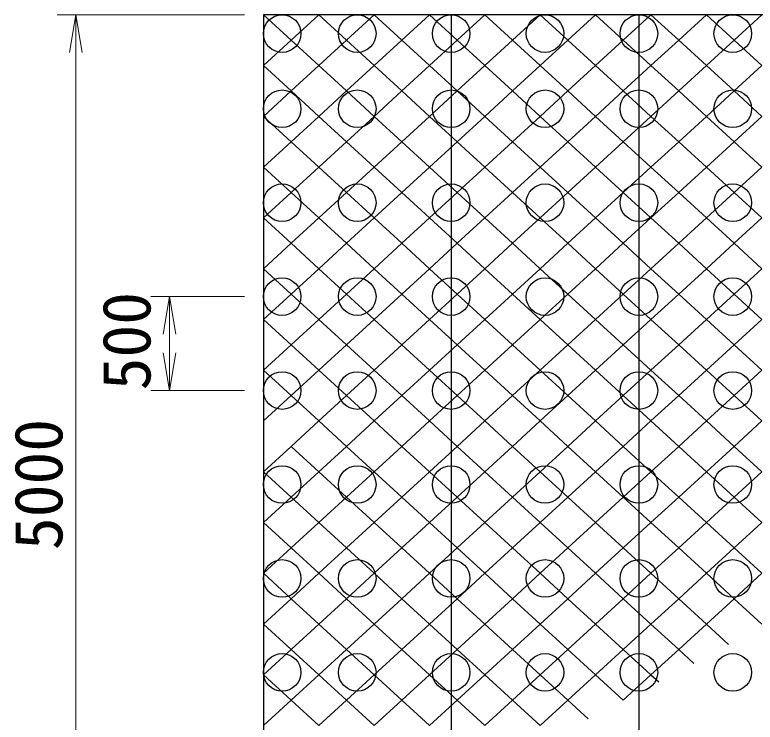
# Model space of a CAD drawing. Units: millimetres, scale not verified. Extents: x 690 to 40690, y 684 to 28809.
# Drawn here: x 25169 to 29113, y 15582 to 19347 of the extents above; entities that cross this region are included whole.
import ezdxf
from ezdxf.enums import TextEntityAlignment as Align

# ---------------------------------------------------------------- set-up
doc = ezdxf.new("R2010")
doc.units = ezdxf.units.MM
doc.header["$LTSCALE"] = 100
doc.layers.add('C-STR', color=7, linetype='Continuous', lineweight=25)
doc.layers.add('C-STR-DIM', color=1, linetype='Continuous', lineweight=13)
doc.styles.add('ＭＳ ゴシック', font='')
doc.styles.get('ＭＳ ゴシック').set_extended_font_data('MS Gothic')

msp = doc.modelspace()

# ---------------------------------------------------------------- linework, layer by layer
at = {"layer": 'C-STR'}
for p, q in [((36493.3, 19346.8), (26493.3, 19346.8)), ((26493.3, 19346.8), (26493.3, 9346.8)), ((27493.3, 19346.8), (27493.3, 9346.8)), ((28493.3, 19346.8), (28493.3, 9346.8))]:
    msp.add_line(p, q, dxfattribs=at)
at = {"layer": 'C-STR', "color": 1}
for p, q in [((26493.3, 19346.8), (26640.8, 19211.7)), ((26640.8, 19211.7), (26788.2, 19346.8)), ((26788.2, 19346.8), (26935.7, 19211.7)), ((26935.7, 19211.7), (27083.2, 19346.8)), ((27083.2, 19346.8), (27230.6, 19211.7)), ((27230.6, 19211.7), (27378.1, 19346.8)), ((27378.1, 19346.8), (27525.5, 19211.7)), ((27525.5, 19211.7), (27673, 19346.8)), ((27673, 19346.8), (27820.4, 19211.7)), ((27820.4, 19211.7), (27967.9, 19346.8)), ((27967.9, 19346.8), (28115.3, 19211.7)), ((28115.3, 19211.7), (28262.8, 19346.8)), ((28262.8, 19346.8), (28410.3, 19211.7)), ((28410.3, 19211.7), (28557.7, 19346.8)), ((28557.7, 19346.8), (28705.2, 19211.7)), ((28705.2, 19211.7), (28852.6, 19346.8)), ((28852.6, 19346.8), (29000.1, 19211.7)), ((29000.1, 19211.7), (29147.5, 19346.8)), ((26493.3, 19076.6), (26640.8, 19211.7)), ((26640.8, 19211.7), (26788.2, 19076.6)), ((26788.2, 19076.6), (26935.7, 19211.7)), ((26935.7, 19211.7), (27083.2, 19076.6)), ((27083.2, 19076.6), (27230.6, 19211.7)), ((27230.6, 19211.7), (27378.1, 19076.6)), ((27378.1, 19076.6), (27525.5, 19211.7)), ((27525.5, 19211.7), (27673, 19076.6)), ((27673, 19076.6), (27820.4, 19211.7)), ((27820.4, 19211.7), (27967.9, 19076.6)), ((27967.9, 19076.6), (28115.3, 19211.7)), ((28115.3, 19211.7), (28262.8, 19076.6)), ((28262.8, 19076.6), (28410.3, 19211.7)), ((28410.3, 19211.7), (28557.7, 19076.6)), ((28557.7, 19076.6), (28705.2, 19211.7)), ((28705.2, 19211.7), (28852.6, 19076.6)), ((28852.6, 19076.6), (29000.1, 19211.7)), ((29000.1, 19211.7), (29147.5, 19076.6)), ((26493.3, 19076.6), (26640.8, 18941.4)), ((26640.8, 18941.4), (26788.2, 19076.6)), ((26788.2, 19076.6), (26935.7, 18941.4)), ((26935.7, 18941.4), (27083.2, 19076.6)), ((27083.2, 19076.6), (27230.6, 18941.4)), ((27230.6, 18941.4), (27378.1, 19076.6)), ((27378.1, 19076.6), (27525.5, 18941.4)), ((27525.5, 18941.4), (27673, 19076.6)), ((27673, 19076.6), (27820.4, 18941.4)), ((27820.4, 18941.4), (27967.9, 19076.6)), ((27967.9, 19076.6), (28115.3, 18941.4)), ((28115.3, 18941.4), (28262.8, 19076.6)), ((28262.8, 19076.6), (28410.3, 18941.4)), ((28410.3, 18941.4), (28557.7, 19076.6)), ((28557.7, 19076.6), (28705.2, 18941.4)), ((28705.2, 18941.4), (28852.6, 19076.6)), ((28852.6, 19076.6), (29000.1, 18941.4)), ((29000.1, 18941.4), (29147.5, 19076.6)), ((26493.3, 18806.3), (26640.8, 18941.4)), ((26640.8, 18941.4), (26788.2, 18806.3)), ((26788.2, 18806.3), (26935.7, 18941.4)), ((26935.7, 18941.4), (27083.2, 18806.3)), ((27083.2, 18806.3), (27230.6, 18941.4)), ((27230.6, 18941.4), (27378.1, 18806.3)), ((27378.1, 18806.3), (27525.5, 18941.4)), ((27525.5, 18941.4), (27673, 18806.3)), ((27673, 18806.3), (27820.4, 18941.4)), ((27820.4, 18941.4), (27967.9, 18806.3)), ((27967.9, 18806.3), (28115.3, 18941.4)), ((28115.3, 18941.4), (28262.8, 18806.3)), ((28262.8, 18806.3), (28410.3, 18941.4)), ((28410.3, 18941.4), (28557.7, 18806.3)), ((28557.7, 18806.3), (28705.2, 18941.4)), ((28705.2, 18941.4), (28852.6, 18806.3)), ((28852.6, 18806.3), (29000.1, 18941.4)), ((29000.1, 18941.4), (29147.5, 18806.3)), ((26493.3, 18806.3), (26640.8, 18671.2)), ((26640.8, 18671.2), (26788.2, 18806.3)), ((26788.2, 18806.3), (26935.7, 18671.2)), ((26935.7, 18671.2), (27083.2, 18806.3)), ((27083.2, 18806.3), (27230.6, 18671.2)), ((27230.6, 18671.2), (27378.1, 18806.3)), ((27378.1, 18806.3), (27525.5, 18671.2)), ((27525.5, 18671.2), (27673, 18806.3)), ((27673, 18806.3), (27820.4, 18671.2)), ((27820.4, 18671.2), (27967.9, 18806.3)), ((27967.9, 18806.3), (28115.3, 18671.2)), ((28115.3, 18671.2), (28262.8, 18806.3)), ((28262.8, 18806.3), (28410.3, 18671.2)), ((28410.3, 18671.2), (28557.7, 18806.3)), ((28557.7, 18806.3), (28705.2, 18671.2)), ((28705.2, 18671.2), (28852.6, 18806.3)), ((28852.6, 18806.3), (29000.1, 18671.2)), ((29000.1, 18671.2), (29147.5, 18806.3)), ((26493.3, 18536.1), (26640.8, 18671.2)), ((26640.8, 18671.2), (26788.2, 18536.1)), ((26788.2, 18536.1), (26935.7, 18671.2)), ((26935.7, 18671.2), (27083.2, 18536.1)), ((27083.2, 18536.1), (27230.6, 18671.2)), ((27230.6, 18671.2), (27378.1, 18536.1)), ((27378.1, 18536.1), (27525.5, 18671.2)), ((27525.5, 18671.2), (27673, 18536.1)), ((27673, 18536.1), (27820.4, 18671.2)), ((27820.4, 18671.2), (27967.9, 18536.1)), ((27967.9, 18536.1), (28115.3, 18671.2)), ((28115.3, 18671.2), (28262.8, 18536.1)), ((28262.8, 18536.1), (28410.3, 18671.2)), ((28410.3, 18671.2), (28557.7, 18536.1)), ((28557.7, 18536.1), (28705.2, 18671.2)), ((28705.2, 18671.2), (28852.6, 18536.1)), ((28852.6, 18536.1), (29000.1, 18671.2)), ((29000.1, 18671.2), (29147.5, 18536.1)), ((26493.3, 18536.1), (26640.8, 18401)), ((26640.8, 18401), (26788.2, 18536.1)), ((26788.2, 18536.1), (26935.7, 18401)), ((26935.7, 18401), (27083.2, 18536.1)), ((27083.2, 18536.1), (27230.6, 18401)), ((27230.6, 18401), (27378.1, 18536.1)), ((27378.1, 18536.1), (27525.5, 18401)), ((27525.5, 18401), (27673, 18536.1)), ((27673, 18536.1), (27820.4, 18401)), ((27820.4, 18401), (27967.9, 18536.1)), ((27967.9, 18536.1), (28115.3, 18401)), ((28115.3, 18401), (28262.8, 18536.1)), ((28262.8, 18536.1), (28410.3, 18401)), ((28410.3, 18401), (28557.7, 18536.1)), ((28557.7, 18536.1), (28705.2, 18401)), ((28705.2, 18401), (28852.6, 18536.1)), ((28852.6, 18536.1), (29000.1, 18401)), ((29000.1, 18401), (29147.5, 18536.1)), ((26493.3, 18265.9), (26640.8, 18401)), ((26640.8, 18401), (26788.2, 18265.9)), ((26788.2, 18265.9), (26935.7, 18401)), ((26935.7, 18401), (27083.2, 18265.9)), ((27083.2, 18265.9), (27230.6, 18401)), ((27230.6, 18401), (27378.1, 18265.9)), ((27378.1, 18265.9), (27525.5, 18401)), ((27525.5, 18401), (27673, 18265.9)), ((27673, 18265.9), (27820.4, 18401)), ((27820.4, 18401), (27967.9, 18265.9)), ((27967.9, 18265.9), (28115.3, 18401)), ((28115.3, 18401), (28262.8, 18265.9)), ((28262.8, 18265.9), (28410.3, 18401)), ((28410.3, 18401), (28557.7, 18265.9)), ((28557.7, 18265.9), (28705.2, 18401)), ((28705.2, 18401), (28852.6, 18265.9)), ((28852.6, 18265.9), (29000.1, 18401)), ((29000.1, 18401), (29147.5, 18265.9)), ((26493.3, 18265.9), (26640.8, 18130.7)), ((26640.8, 18130.7), (26788.2, 18265.9)), ((26788.2, 18265.9), (26935.7, 18130.7)), ((26935.7, 18130.7), (27083.2, 18265.9)), ((27083.2, 18265.9), (27230.6, 18130.7)), ((27230.6, 18130.7), (27378.1, 18265.9)), ((27378.1, 18265.9), (27525.5, 18130.7)), ((27525.5, 18130.7), (27673, 18265.9)), ((27673, 18265.9), (27820.4, 18130.7)), ((27820.4, 18130.7), (27967.9, 18265.9)), ((27967.9, 18265.9), (28115.3, 18130.7)), ((28115.3, 18130.7), (28262.8, 18265.9)), ((28262.8, 18265.9), (28410.3, 18130.7)), ((28410.3, 18130.7), (28557.7, 18265.9)), ((28557.7, 18265.9), (28705.2, 18130.7)), ((28705.2, 18130.7), (28852.6, 18265.9)), ((28852.6, 18265.9), (29000.1, 18130.7)), ((29000.1, 18130.7), (29147.5, 18265.9)), ((26493.3, 17995.6), (26640.8, 18130.7)), ((26640.8, 18130.7), (26788.2, 17995.6)), ((26788.2, 17995.6), (26935.7, 18130.7)), ((26935.7, 18130.7), (27083.2, 17995.6)), ((27083.2, 17995.6), (27230.6, 18130.7)), ((27230.6, 18130.7), (27378.1, 17995.6)), ((27378.1, 17995.6), (27525.5, 18130.7)), ((27525.5, 18130.7), (27673, 17995.6)), ((27673, 17995.6), (27820.4, 18130.7)), ((27820.4, 18130.7), (27967.9, 17995.6)), ((27967.9, 17995.6), (28115.3, 18130.7)), ((28115.3, 18130.7), (28262.8, 17995.6)), ((28262.8, 17995.6), (28410.3, 18130.7)), ((28410.3, 18130.7), (28557.7, 17995.6)), ((28557.7, 17995.6), (28705.2, 18130.7)), ((28705.2, 18130.7), (28852.6, 17995.6)), ((28852.6, 17995.6), (29000.1, 18130.7)), ((29000.1, 18130.7), (29147.5, 17995.6)), ((26493.3, 17995.6), (26640.8, 17860.5)), ((26640.8, 17860.5), (26788.2, 17995.6)), ((26788.2, 17995.6), (26935.7, 17860.5)), ((26935.7, 17860.5), (27083.2, 17995.6)), ((27083.2, 17995.6), (27230.6, 17860.5)), ((27230.6, 17860.5), (27378.1, 17995.6)), ((27378.1, 17995.6), (27525.5, 17860.5)), ((27525.5, 17860.5), (27673, 17995.6)), ((27673, 17995.6), (27820.4, 17860.5)), ((27820.4, 17860.5), (27967.9, 17995.6)), ((27967.9, 17995.6), (28115.3, 17860.5)), ((28115.3, 17860.5), (28262.8, 17995.6)), ((28262.8, 17995.6), (28410.3, 17860.5)), ((28410.3, 17860.5), (28557.7, 17995.6)), ((28557.7, 17995.6), (28705.2, 17860.5)), ((28705.2, 17860.5), (28852.6, 17995.6)), ((28852.6, 17995.6), (29000.1, 17860.5)), ((29000.1, 17860.5), (29147.5, 17995.6)), ((26493.3, 17725.4), (26640.8, 17860.5)), ((26640.8, 17860.5), (26788.2, 17725.4)), ((26788.2, 17725.4), (26935.7, 17860.5)), ((26935.7, 17860.5), (27083.2, 17725.4)), ((27083.2, 17725.4), (27230.6, 17860.5)), ((27230.6, 17860.5), (27378.1, 17725.4)), ((27378.1, 17725.4), (27525.5, 17860.5)), ((27525.5, 17860.5), (27673, 17725.4)), ((27673, 17725.4), (27820.4, 17860.5)), ((27820.4, 17860.5), (27967.9, 17725.4)), ((27967.9, 17725.4), (28115.3, 17860.5)), ((28115.3, 17860.5), (28262.8, 17725.4)), ((28262.8, 17725.4), (28410.3, 17860.5)), ((28410.3, 17860.5), (28557.7, 17725.4)), ((28557.7, 17725.4), (28705.2, 17860.5)), ((28705.2, 17860.5), (28852.6, 17725.4)), ((28852.6, 17725.4), (29000.1, 17860.5)), ((29000.1, 17860.5), (29147.5, 17725.4)), ((26493.3, 17725.4), (26640.8, 17590.3)), ((26640.8, 17590.3), (26788.2, 17725.4)), ((26788.2, 17725.4), (26935.7, 17590.3)), ((26935.7, 17590.3), (27083.2, 17725.4)), ((27083.2, 17725.4), (27230.6, 17590.3)), ((27230.6, 17590.3), (27378.1, 17725.4)), ((27378.1, 17725.4), (27525.5, 17590.3)), ((27525.5, 17590.3), (27673, 17725.4)), ((27673, 17725.4), (27820.4, 17590.3)), ((27820.4, 17590.3), (27967.9, 17725.4)), ((27967.9, 17725.4), (28115.3, 17590.3)), ((28115.3, 17590.3), (28262.8, 17725.4)), ((28262.8, 17725.4), (28410.3, 17590.3)), ((28410.3, 17590.3), (28557.7, 17725.4)), ((28557.7, 17725.4), (28705.2, 17590.3)), ((28705.2, 17590.3), (28852.6, 17725.4)), ((28852.6, 17725.4), (29000.1, 17590.3)), ((29000.1, 17590.3), (29147.5, 17725.4)), ((26493.3, 17455.1), (26640.8, 17590.3)), ((26640.8, 17590.3), (26788.2, 17455.1)), ((26788.2, 17455.1), (26935.7, 17590.3)), ((26935.7, 17590.3), (27083.2, 17455.1)), ((27083.2, 17455.1), (27230.6, 17590.3)), ((27230.6, 17590.3), (27378.1, 17455.1)), ((27378.1, 17455.1), (27525.5, 17590.3)), ((27525.5, 17590.3), (27673, 17455.1)), ((27673, 17455.1), (27820.4, 17590.3)), ((27820.4, 17590.3), (27967.9, 17455.1)), ((27967.9, 17455.1), (28115.3, 17590.3)), ((28115.3, 17590.3), (28262.8, 17455.1)), ((28262.8, 17455.1), (28410.3, 17590.3)), ((28410.3, 17590.3), (28557.7, 17455.1)), ((28557.7, 17455.1), (28705.2, 17590.3)), ((28705.2, 17590.3), (28852.6, 17455.1)), ((28852.6, 17455.1), (29000.1, 17590.3)), ((29000.1, 17590.3), (29147.5, 17455.1)), ((26493.3, 17455.1), (26640.8, 17320)), ((26640.8, 17320), (26788.2, 17455.1)), ((26788.2, 17455.1), (26935.7, 17320)), ((26935.7, 17320), (27083.2, 17455.1)), ((27083.2, 17455.1), (27230.6, 17320)), ((27230.6, 17320), (27378.1, 17455.1)), ((27378.1, 17455.1), (27525.5, 17320)), ((27525.5, 17320), (27673, 17455.1)), ((27673, 17455.1), (27820.4, 17320)), ((27820.4, 17320), (27967.9, 17455.1)), ((27967.9, 17455.1), (28115.3, 17320)), ((28115.3, 17320), (28262.8, 17455.1)), ((28262.8, 17455.1), (28410.3, 17320)), ((28410.3, 17320), (28557.7, 17455.1)), ((28557.7, 17455.1), (28705.2, 17320)), ((28705.2, 17320), (28852.6, 17455.1)), ((28852.6, 17455.1), (29000.1, 17320)), ((29000.1, 17320), (29147.5, 17455.1)), ((26493.3, 17184.9), (26640.8, 17320)), ((26640.8, 17320), (26788.2, 17184.9)), ((26788.2, 17184.9), (26935.7, 17320)), ((26935.7, 17320), (27083.2, 17184.9)), ((27083.2, 17184.9), (27230.6, 17320)), ((27230.6, 17320), (27378.1, 17184.9)), ((27378.1, 17184.9), (27525.5, 17320)), ((27525.5, 17320), (27673, 17184.9)), ((27673, 17184.9), (27820.4, 17320)), ((27820.4, 17320), (27967.9, 17184.9)), ((27967.9, 17184.9), (28115.3, 17320)), ((28115.3, 17320), (28262.8, 17184.9)), ((28262.8, 17184.9), (28410.3, 17320)), ((28410.3, 17320), (28557.7, 17184.9)), ((28557.7, 17184.9), (28705.2, 17320)), ((28705.2, 17320), (28852.6, 17184.9)), ((28852.6, 17184.9), (29000.1, 17320)), ((29000.1, 17320), (29147.5, 17184.9)), ((26640.8, 17049.8), (26788.2, 17184.9)), ((26788.2, 17184.9), (26935.7, 17049.8)), ((26935.7, 17049.8), (27083.2, 17184.9)), ((27083.2, 17184.9), (27230.6, 17049.8)), ((27230.6, 17049.8), (27378.1, 17184.9)), ((27378.1, 17184.9), (27525.5, 17049.8)), ((27525.5, 17049.8), (27673, 17184.9)), ((27673, 17184.9), (27820.4, 17049.8)), ((27820.4, 17049.8), (27967.9, 17184.9)), ((27967.9, 17184.9), (28115.3, 17049.8)), ((28115.3, 17049.8), (28262.8, 17184.9)), ((28262.8, 17184.9), (28410.3, 17049.8)), ((28410.3, 17049.8), (28557.7, 17184.9)), ((28557.7, 17184.9), (28705.2, 17049.8)), ((28705.2, 17049.8), (28852.6, 17184.9)), ((28852.6, 17184.9), (29000.1, 17049.8)), ((29000.1, 17049.8), (29147.5, 17184.9)), ((26493.3, 16914.7), (26640.8, 17049.8)), ((26640.8, 17049.8), (26788.2, 16914.7)), ((26788.2, 16914.7), (26935.7, 17049.8)), ((26935.7, 17049.8), (27083.2, 16914.7)), ((27083.2, 16914.7), (27230.6, 17049.8)), ((27230.6, 17049.8), (27378.1, 16914.7)), ((27378.1, 16914.7), (27525.5, 17049.8)), ((27525.5, 17049.8), (27673, 16914.7)), ((27673, 16914.7), (27820.4, 17049.8)), ((27820.4, 17049.8), (27967.9, 16914.7)), ((27967.9, 16914.7), (28115.3, 17049.8)), ((28115.3, 17049.8), (28262.8, 16914.7)), ((28262.8, 16914.7), (28410.3, 17049.8)), ((28410.3, 17049.8), (28557.7, 16914.7)), ((28557.7, 16914.7), (28705.2, 17049.8)), ((28705.2, 17049.8), (28852.6, 16914.7)), ((28852.6, 16914.7), (29000.1, 17049.8)), ((29000.1, 17049.8), (29147.5, 16914.7)), ((26493.3, 16914.7), (26640.8, 16779.6)), ((26640.8, 16779.6), (26788.2, 16914.7)), ((26788.2, 16914.7), (26935.7, 16779.6)), ((26935.7, 16779.6), (27083.2, 16914.7)), ((27083.2, 16914.7), (27230.6, 16779.6)), ((27230.6, 16779.6), (27378.1, 16914.7)), ((27378.1, 16914.7), (27525.5, 16779.6)), ((27525.5, 16779.6), (27673, 16914.7)), ((27673, 16914.7), (27820.4, 16779.6)), ((27820.4, 16779.6), (27967.9, 16914.7)), ((27967.9, 16914.7), (28115.3, 16779.6)), ((28115.3, 16779.6), (28262.8, 16914.7)), ((28262.8, 16914.7), (28410.3, 16779.6)), ((28410.3, 16779.6), (28557.7, 16914.7)), ((28557.7, 16914.7), (28705.2, 16779.6)), ((28705.2, 16779.6), (28852.6, 16914.7)), ((28852.6, 16914.7), (29000.1, 16779.6)), ((29000.1, 16779.6), (29147.5, 16914.7)), ((26493.3, 16644.4), (26640.8, 16779.6)), ((26640.8, 16779.6), (26788.2, 16644.4)), ((26788.2, 16644.4), (26935.7, 16779.6)), ((26935.7, 16779.6), (27083.2, 16644.4)), ((27083.2, 16644.4), (27230.6, 16779.6)), ((27230.6, 16779.6), (27378.1, 16644.4)), ((27378.1, 16644.4), (27525.5, 16779.6)), ((27525.5, 16779.6), (27673, 16644.4)), ((27673, 16644.4), (27820.4, 16779.6)), ((27820.4, 16779.6), (27967.9, 16644.4)), ((27967.9, 16644.4), (28115.3, 16779.6)), ((28115.3, 16779.6), (28262.8, 16644.4)), ((28262.8, 16644.4), (28410.3, 16779.6)), ((28410.3, 16779.6), (28557.7, 16644.4)), ((28557.7, 16644.4), (28705.2, 16779.6)), ((28705.2, 16779.6), (28852.6, 16644.4)), ((28852.6, 16644.4), (29000.1, 16779.6)), ((29000.1, 16779.6), (29147.5, 16644.4)), ((26493.3, 16644.4), (26640.8, 16509.3)), ((26640.8, 16509.3), (26788.2, 16644.4)), ((26788.2, 16644.4), (26935.7, 16509.3)), ((26935.7, 16509.3), (27083.2, 16644.4)), ((27083.2, 16644.4), (27230.6, 16509.3)), ((27230.6, 16509.3), (27378.1, 16644.4)), ((27378.1, 16644.4), (27525.5, 16509.3)), ((27525.5, 16509.3), (27673, 16644.4)), ((27673, 16644.4), (27820.4, 16509.3)), ((27820.4, 16509.3), (27967.9, 16644.4)), ((27967.9, 16644.4), (28115.3, 16509.3)), ((28115.3, 16509.3), (28262.8, 16644.4)), ((28262.8, 16644.4), (28410.3, 16509.3)), ((28410.3, 16509.3), (28557.7, 16644.4)), ((28557.7, 16644.4), (28705.2, 16509.3)), ((28705.2, 16509.3), (28852.6, 16644.4)), ((28852.6, 16644.4), (29000.1, 16509.3)), ((29000.1, 16509.3), (29147.5, 16644.4)), ((26493.3, 16374.2), (26640.8, 16509.3)), ((26640.8, 16509.3), (26788.2, 16374.2)), ((26788.2, 16374.2), (26935.7, 16509.3)), ((26935.7, 16509.3), (27083.2, 16374.2)), ((27083.2, 16374.2), (27230.6, 16509.3)), ((27230.6, 16509.3), (27378.1, 16374.2)), ((27378.1, 16374.2), (27525.5, 16509.3)), ((27525.5, 16509.3), (27673, 16374.2)), ((27673, 16374.2), (27820.4, 16509.3)), ((27820.4, 16509.3), (27967.9, 16374.2)), ((27967.9, 16374.2), (28115.3, 16509.3)), ((28115.3, 16509.3), (28262.8, 16374.2)), ((28262.8, 16374.2), (28410.3, 16509.3)), ((28410.3, 16509.3), (28557.7, 16374.2)), ((28557.7, 16374.2), (28705.2, 16509.3)), ((28705.2, 16509.3), (28852.6, 16374.2)), ((28852.6, 16374.2), (29000.1, 16509.3)), ((29000.1, 16509.3), (29147.5, 16374.2)), ((26493.3, 16374.2), (26640.8, 16239.1)), ((26640.8, 16239.1), (26788.2, 16374.2)), ((26788.2, 16374.2), (26935.7, 16239.1)), ((26935.7, 16239.1), (27083.2, 16374.2)), ((27083.2, 16374.2), (27230.6, 16239.1)), ((27230.6, 16239.1), (27378.1, 16374.2)), ((27378.1, 16374.2), (27525.5, 16239.1)), ((27525.5, 16239.1), (27673, 16374.2)), ((27673, 16374.2), (27820.4, 16239.1)), ((27820.4, 16239.1), (27967.9, 16374.2)), ((27967.9, 16374.2), (28115.3, 16239.1)), ((28115.3, 16239.1), (28262.8, 16374.2)), ((28262.8, 16374.2), (28410.3, 16239.1)), ((28410.3, 16239.1), (28557.7, 16374.2)), ((28557.7, 16374.2), (28705.2, 16239.1)), ((28705.2, 16239.1), (28852.6, 16374.2)), ((28852.6, 16374.2), (29000.1, 16239.1)), ((29000.1, 16239.1), (29147.5, 16374.2)), ((26493.3, 16104), (26640.8, 16239.1)), ((26640.8, 16239.1), (26788.2, 16104)), ((26788.2, 16104), (26935.7, 16239.1)), ((26935.7, 16239.1), (27083.2, 16104)), ((27083.2, 16104), (27230.6, 16239.1)), ((27230.6, 16239.1), (27378.1, 16104)), ((27378.1, 16104), (27525.5, 16239.1)), ((27525.5, 16239.1), (27673, 16104)), ((27673, 16104), (27820.4, 16239.1)), ((27820.4, 16239.1), (27967.9, 16104)), ((27967.9, 16104), (28115.3, 16239.1)), ((28115.3, 16239.1), (28262.8, 16104)), ((28262.8, 16104), (28410.3, 16239.1)), ((28410.3, 16239.1), (28557.7, 16104)), ((28557.7, 16104), (28705.2, 16239.1)), ((28705.2, 16239.1), (28852.6, 16104)), ((28852.6, 16104), (29000.1, 16239.1)), ((29000.1, 16239.1), (29147.5, 16104)), ((26493.3, 16104), (26640.8, 15968.8)), ((26640.8, 15968.8), (26788.2, 16104)), ((26788.2, 16104), (26935.7, 15968.8)), ((26935.7, 15968.8), (27083.2, 16104)), ((27083.2, 16104), (27230.6, 15968.8)), ((27230.6, 15968.8), (27378.1, 16104)), ((27378.1, 16104), (27525.5, 15968.8)), ((27525.5, 15968.8), (27673, 16104)), ((27673, 16104), (27820.4, 15968.8)), ((27820.4, 15968.8), (27967.9, 16104)), ((27967.9, 16104), (28115.3, 15968.8)), ((28115.3, 15968.8), (28262.8, 16104)), ((28262.8, 16104), (28410.3, 15968.8)), ((28410.3, 15968.8), (28557.7, 16104)), ((28557.7, 16104), (28705.2, 15968.8)), ((28705.2, 15968.8), (28852.6, 16104)), ((28852.6, 16104), (28970.9, 15995.6)), ((26493.3, 15833.7), (26640.8, 15968.8)), ((26640.8, 15968.8), (26788.2, 15833.7)), ((26788.2, 15833.7), (26935.7, 15968.8)), ((26935.7, 15968.8), (27083.2, 15833.7)), ((27083.2, 15833.7), (27230.6, 15968.8)), ((27230.6, 15968.8), (27378.1, 15833.7)), ((27378.1, 15833.7), (27525.5, 15968.8)), ((27525.5, 15968.8), (27673, 15833.7)), ((27673, 15833.7), (27820.4, 15968.8)), ((27820.4, 15968.8), (27967.9, 15833.7)), ((27967.9, 15833.7), (28115.3, 15968.8)), ((28115.3, 15968.8), (28262.8, 15833.7)), ((28262.8, 15833.7), (28410.3, 15968.8)), ((28410.3, 15968.8), (28557.7, 15833.7)), ((28557.7, 15833.7), (28705.2, 15968.8)), ((28705.2, 15968.8), (28786.3, 15894.5)), ((26493.3, 15833.7), (26640.8, 15698.6)), ((26640.8, 15698.6), (26788.2, 15833.7)), ((26788.2, 15833.7), (26935.7, 15698.6)), ((26935.7, 15698.6), (27083.2, 15833.7)), ((27083.2, 15833.7), (27230.6, 15698.6)), ((27230.6, 15698.6), (27378.1, 15833.7)), ((27378.1, 15833.7), (27525.5, 15698.6)), ((27525.5, 15698.6), (27673, 15833.7)), ((27673, 15833.7), (27820.4, 15698.6)), ((27820.4, 15698.6), (27967.9, 15833.7)), ((27967.9, 15833.7), (28115.3, 15698.6)), ((28115.3, 15698.6), (28262.8, 15833.7)), ((28262.8, 15833.7), (28410.3, 15698.6)), ((28410.3, 15698.6), (28557.7, 15833.7)), ((28557.7, 15833.7), (28598.7, 15796.1)), ((26493.3, 15563.5), (26640.8, 15698.6)), ((26640.8, 15698.6), (26788.2, 15563.5)), ((26788.2, 15563.5), (26935.7, 15698.6)), ((26935.7, 15698.6), (27083.2, 15563.5)), ((27083.2, 15563.5), (27230.6, 15698.6)), ((27230.6, 15698.6), (27378.1, 15563.5)), ((27378.1, 15563.5), (27525.5, 15698.6)), ((27525.5, 15698.6), (27673, 15563.5)), ((27673, 15563.5), (27820.4, 15698.6)), ((27820.4, 15698.6), (27967.9, 15563.5)), ((27967.9, 15563.5), (28115.3, 15698.6)), ((28115.3, 15698.6), (28223, 15599.9))]:
    msp.add_line(p, q, dxfattribs=at)
at = {"layer": 'C-STR'}
for centre in [(26593.3, 19246.8), (26993.3, 19246.8), (27493.3, 19246.8), (27993.3, 19246.8), (28493.3, 19246.8), (28993.3, 19246.8), (26593.3, 18846.8), (26993.3, 18846.8), (27493.3, 18846.8), (27993.3, 18846.8), (28493.3, 18846.8), (28993.3, 18846.8), (26593.3, 18346.8), (26993.3, 18346.8), (27493.3, 18346.8), (27993.3, 18346.8), (28493.3, 18346.8), (28993.3, 18346.8), (26593.3, 17846.8), (26993.3, 17846.8), (27493.3, 17846.8), (27993.3, 17846.8), (28493.3, 17846.8), (28993.3, 17846.8), (26593.3, 17346.8), (26993.3, 17346.8), (27493.3, 17346.8), (27993.3, 17346.8), (28493.3, 17346.8), (28993.3, 17346.8), (26593.3, 16846.8), (26993.3, 16846.8), (27493.3, 16846.8), (27993.3, 16846.8), (28493.3, 16846.8), (28993.3, 16846.8), (26593.3, 16346.8), (26993.3, 16346.8), (27493.3, 16346.8), (27993.3, 16346.8), (28493.3, 16346.8), (28993.3, 16346.8), (26593.3, 15846.8), (26993.3, 15846.8), (27493.3, 15846.8), (27993.3, 15846.8), (28493.3, 15846.8), (28993.3, 15846.8)]:
    msp.add_circle(centre, 100, dxfattribs=at)
at = {"layer": 'C-STR-DIM'}
for p, q in [((26393.3, 19346.8), (25394.6, 19346.8)), ((25494.6, 19346.8), (25494.6, 14346.8)), ((26393.3, 17846.8), (25893.7, 17846.8)), ((25993.7, 17846.8), (25993.7, 17346.8)), ((26393.3, 17346.8), (25893.7, 17346.8))]:
    msp.add_line(p, q, dxfattribs=at)
for points in [[(25527.9, 19146.8), (25494.6, 19346.8), (25461.2, 19146.8)], [(26027, 17646.8), (25993.7, 17846.8), (25960.4, 17646.8)], [(25960.4, 17546.8), (25993.7, 17346.8), (26027, 17546.8)]]:
    msp.add_lwpolyline(points, dxfattribs=at)

# ---------------------------------------------------------------- texts
at = {"layer": 'C-STR-DIM', "color": 7, "style": 'ＭＳ ゴシック'}
for s, p in [('500', (25763.6, 17609.8)), ('5000', (25294.6, 16846.8))]:
    msp.add_text(s, height=256.6, rotation=90, dxfattribs=at).set_placement(p, align=Align.MIDDLE_CENTER)

doc.saveas('drawing.dxf')
